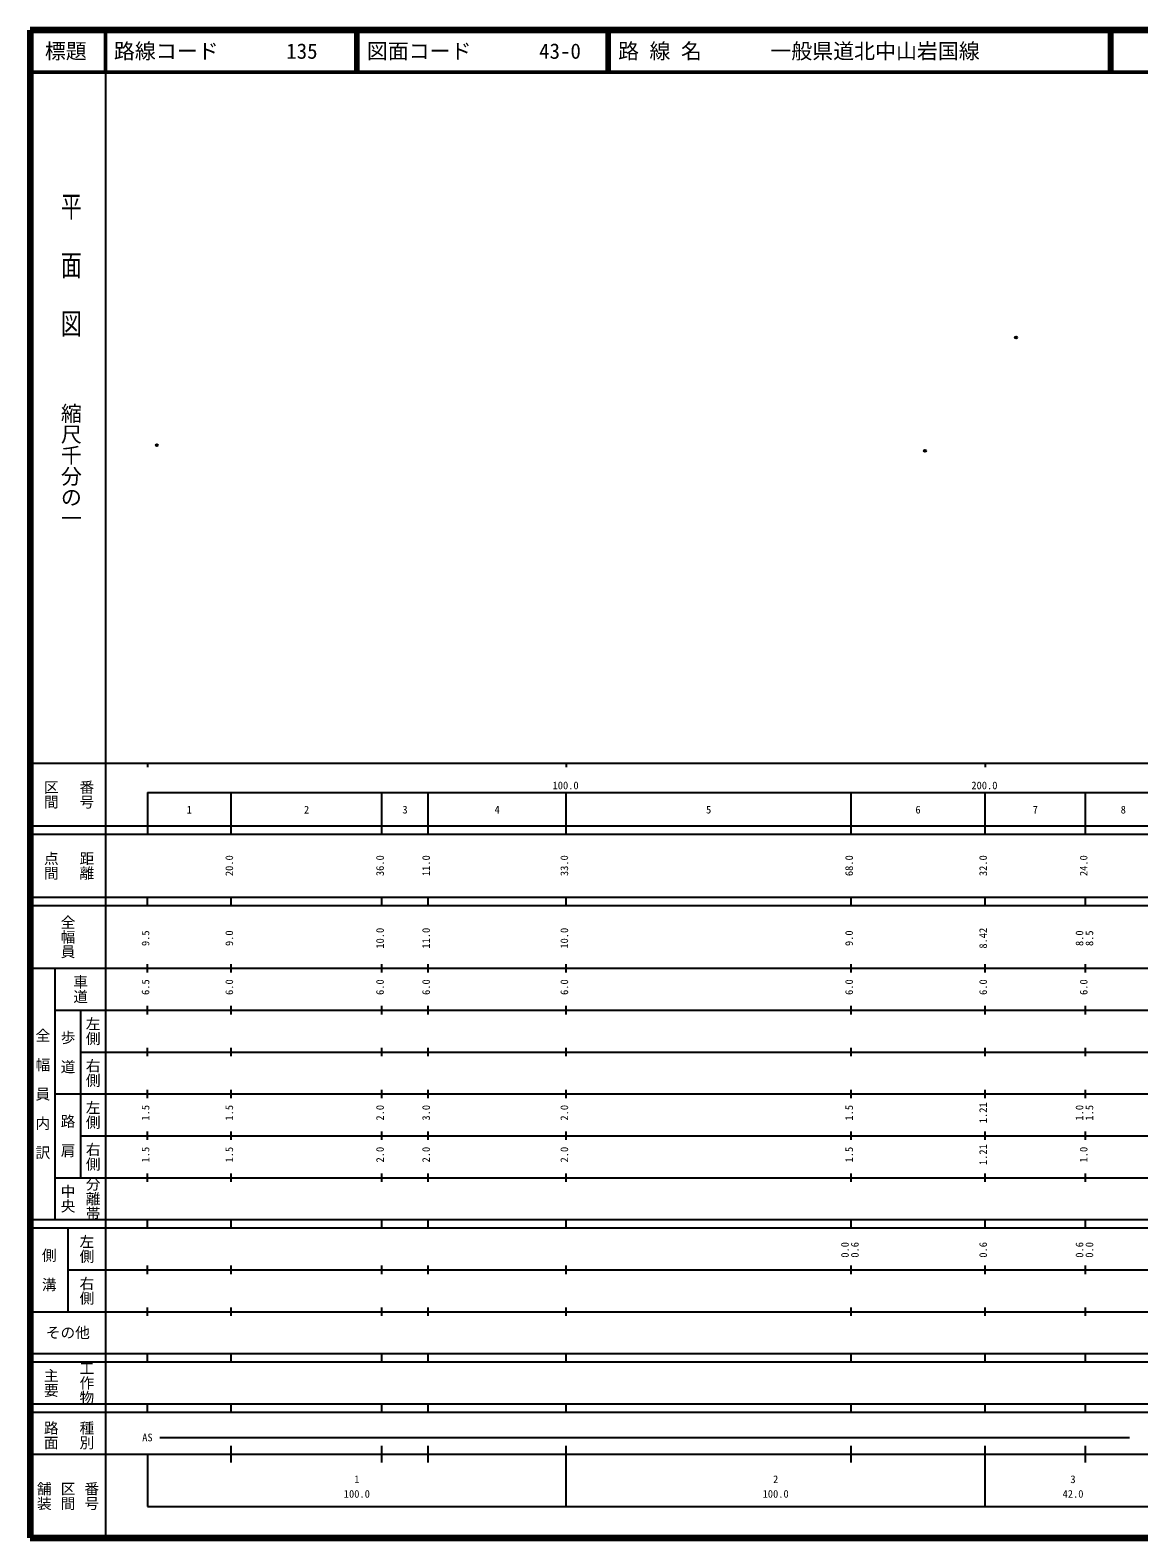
# Model space of a CAD drawing. Units: millimetres on the paper. Extents: x 40 to 680, y 20 to 380.
# Drawn here: x 40 to 304.7, y 20 to 380 of the extents above; entities that cross this region are included whole.
import ezdxf
from ezdxf.enums import TextEntityAlignment as Align

# ---------------------------------------------------------------- set-up
doc = ezdxf.new("R2010")
doc.units = ezdxf.units.MM
doc.header["$PDMODE"] = 32
doc.header["$PDSIZE"] = 0.5
doc.layers.add('M-OTRS', color=6, linetype='Continuous')
doc.layers.add('M-TTL-TXT', color=7, linetype='Continuous')
for name, color, linetype, lineweight in [('M-TTL', 2, 'Continuous', 140), ('M-TTL-BAND', 7, 'Continuous', 25), ('M-TTL-LINE', 7, 'Continuous', 50)]:
    doc.layers.add(name, color=color, linetype=linetype, lineweight=lineweight)
doc.styles.add('@ＭＳ ゴシック', font='')
doc.styles.add('ＭＳ ゴシック', font='')
doc.styles.get('@ＭＳ ゴシック').set_extended_font_data('@MS Gothic')
doc.styles.get('ＭＳ ゴシック').set_extended_font_data('MS Gothic')

msp = doc.modelspace()

# ---------------------------------------------------------------- linework, layer by layer
at = {"layer": 'M-OTRS'}
for p in [(275.393, 306.596), (70.253, 280.922), (253.656, 279.541)]:
    msp.add_point(p, dxfattribs=at)
at = {"layer": 'M-TTL'}
for p, q in [((40, 380), (40, 20)), ((680, 380), (40, 380)), ((40, 20), (680, 20))]:
    msp.add_line(p, q, dxfattribs=at)
at = {"layer": 'M-TTL-BAND'}
for p, q in [((58, 370), (58, 20)), ((40, 205), (579, 205)), ((68, 205), (68, 204)), ((168, 205), (168, 204)), ((268, 205), (268, 204)), ((68, 198), (579, 198)), ((68, 198), (68, 188)), ((88, 188), (88, 198)), ((124, 188), (124, 198)), ((135, 188), (135, 198)), ((168, 188), (168, 198)), ((236, 188), (236, 198)), ((268, 188), (268, 198)), ((292, 188), (292, 198)), ((40, 190), (579, 190)), ((40, 188), (579, 188)), ((40, 173), (579, 173)), ((68, 171), (68, 173)), ((88, 171), (88, 173)), ((124, 171), (124, 173)), ((135, 171), (135, 173)), ((168, 171), (168, 173)), ((236, 171), (236, 173)), ((268, 171), (268, 173)), ((292, 171), (292, 173)), ((40, 171), (579, 171)), ((40, 156), (579, 156)), ((46, 96), (46, 156)), ((68, 155), (68, 157)), ((88, 155), (88, 157)), ((124, 155), (124, 157)), ((135, 155), (135, 157)), ((168, 155), (168, 157)), ((236, 155), (236, 157)), ((268, 155), (268, 157)), ((292, 155), (292, 157)), ((46, 146), (579, 146)), ((52, 146), (52, 106)), ((68, 145), (68, 147)), ((88, 145), (88, 147)), ((124, 145), (124, 147)), ((135, 145), (135, 147)), ((168, 145), (168, 147)), ((236, 145), (236, 147)), ((268, 145), (268, 147)), ((292, 145), (292, 147)), ((68, 135), (68, 137)), ((88, 135), (88, 137)), ((124, 135), (124, 137)), ((135, 135), (135, 137)), ((168, 135), (168, 137)), ((236, 135), (236, 137)), ((268, 135), (268, 137)), ((292, 135), (292, 137)), ((52, 136), (579, 136)), ((46, 126), (579, 126)), ((68, 125), (68, 127)), ((88, 125), (88, 127)), ((124, 125), (124, 127)), ((135, 125), (135, 127)), ((168, 125), (168, 127)), ((236, 125), (236, 127)), ((268, 125), (268, 127)), ((292, 125), (292, 127)), ((52, 116), (579, 116)), ((68, 115), (68, 117)), ((88, 115), (88, 117)), ((124, 115), (124, 117)), ((135, 115), (135, 117)), ((168, 115), (168, 117)), ((236, 115), (236, 117)), ((268, 115), (268, 117)), ((292, 115), (292, 117)), ((46, 106), (579, 106)), ((68, 105), (68, 107)), ((88, 105), (88, 107)), ((124, 105), (124, 107)), ((135, 105), (135, 107)), ((168, 105), (168, 107)), ((236, 105), (236, 107)), ((268, 105), (268, 107)), ((292, 105), (292, 107)), ((40, 96), (579, 96)), ((40, 94), (579, 94)), ((49, 94), (49, 74)), ((68, 94), (68, 96)), ((88, 94), (88, 96)), ((124, 94), (124, 96)), ((135, 94), (135, 96)), ((168, 94), (168, 96)), ((236, 94), (236, 96)), ((268, 94), (268, 96)), ((292, 94), (292, 96)), ((49, 84), (579, 84)), ((68, 83), (68, 85)), ((88, 83), (88, 85)), ((124, 83), (124, 85)), ((135, 83), (135, 85)), ((168, 83), (168, 85)), ((236, 83), (236, 85)), ((268, 83), (268, 85)), ((292, 83), (292, 85)), ((40, 74), (579, 74)), ((68, 73), (68, 75)), ((88, 73), (88, 75)), ((124, 73), (124, 75)), ((135, 73), (135, 75)), ((168, 73), (168, 75)), ((236, 73), (236, 75)), ((268, 73), (268, 75)), ((292, 73), (292, 75)), ((40, 64), (579, 64)), ((40, 62), (579, 62)), ((68, 62), (68, 64)), ((88, 62), (88, 64)), ((124, 62), (124, 64)), ((135, 62), (135, 64)), ((168, 62), (168, 64)), ((236, 62), (236, 64)), ((268, 62), (268, 64)), ((292, 62), (292, 64)), ((40, 52), (579, 52)), ((68, 50), (68, 52)), ((88, 50), (88, 52)), ((124, 50), (124, 52)), ((135, 50), (135, 52)), ((168, 50), (168, 52)), ((236, 50), (236, 52)), ((268, 50), (268, 52)), ((292, 50), (292, 52)), ((40, 50), (579, 50)), ((71, 44), (302.5, 44)), ((40, 40), (579, 40)), ((68, 40), (68, 27.5)), ((88, 38), (88, 42)), ((124, 38), (124, 42)), ((135, 38), (135, 42)), ((168, 27.5), (168, 42)), ((236, 38), (236, 42)), ((268, 27.5), (268, 42)), ((292, 38), (292, 42)), ((68, 27.5), (579, 27.5))]:
    msp.add_line(p, q, dxfattribs=at)
at = {"layer": 'M-TTL-LINE'}
for p, q in [((58, 380), (58, 370)), ((117.75, 380), (117.75, 370)), ((118.25, 380), (118.25, 370)), ((177.75, 380), (177.75, 370)), ((178.25, 380), (178.25, 370)), ((297.75, 380), (297.75, 370)), ((298.25, 380), (298.25, 370)), ((40, 370), (680, 370))]:
    msp.add_line(p, q, dxfattribs=at)

# ---------------------------------------------------------------- texts
at = {"layer": 'M-TTL-BAND', "style": '@ＭＳ ゴシック', "width": 1.4}
msp.add_text('平  面  図', height=3.666, rotation=270, dxfattribs=at).set_placement((49.777, 306.475), align=Align.MIDDLE_RIGHT)
at = {"layer": 'M-TTL-BAND', "style": '@ＭＳ ゴシック'}
msp.add_text('縮尺千分の一', height=3.666, rotation=270, dxfattribs=at).set_placement((49.777, 261.03), align=Align.MIDDLE_RIGHT)
for s, p in [('区間', (45, 197.5)), ('番号', (53.5, 197.5)), ('点間', (45, 180.5)), ('距離', (53.5, 180.5)), ('全幅員', (49, 163.5)), ('車道', (52, 151)), ('左側', (55, 141)), ('全\u3000幅\u3000員\u3000内\u3000訳', (43, 126)), ('歩\u3000道', (49, 136)), ('右側', (55, 131)), ('左側', (55, 121)), ('路\u3000肩', (49, 116)), ('右側', (55, 111)), ('分離帯', (55, 101)), ('中央', (49, 101)), ('左側', (53.5, 89)), ('側\u3000溝', (44.5, 84)), ('右側', (53.5, 79)), ('工作物', (53.5, 57)), ('主要', (45, 57)), ('路面', (45, 44.5)), ('種別', (53.5, 44.5)), ('舗装', (43.333, 30)), ('区間', (49, 30)), ('番号', (54.667, 30))]:
    msp.add_text(s, height=2.566, rotation=270, dxfattribs=at).set_placement(p, align=Align.MIDDLE_CENTER)
at = {"layer": 'M-TTL-BAND', "style": 'ＭＳ ゴシック'}
for s, p in [('100.0', (167.844, 198.195)), ('200.0', (267.844, 198.195)), ('1', (78, 192.405)), ('2', (106, 192.405)), ('3', (129.5, 192.405)), ('4', (151.5, 192.405)), ('5', (202, 192.405)), ('6', (252, 192.405)), ('7', (280, 192.405)), ('8', (301, 192.405)), ('AS', (68, 42.5)), ('1', (118, 32.523)), ('2', (218, 32.523)), ('3', (289, 32.523)), ('100.0', (118, 29.033)), ('100.0', (218, 29.033)), ('42.0', (289, 29.033))]:
    msp.add_text(s, height=1.833, dxfattribs=at).set_placement(p, align=Align.BOTTOM_CENTER)
for s, p in [('20.0', (89, 180.5)), ('36.0', (125, 180.5)), ('11.0', (136, 180.5)), ('33.0', (169, 180.5)), ('68.0', (237, 180.5)), ('32.0', (269, 180.5)), ('24.0', (293, 180.5)), ('9.5', (69, 163.174)), ('9.0', (89, 163.174)), ('10.0', (125, 163.174)), ('11.0', (136, 163.174)), ('10.0', (169, 163.174)), ('9.0', (237, 163.174)), ('8.42', (269, 163.174)), ('8.0', (292, 163.174)), ('8.5', (294.37, 163.174)), ('6.5', (69, 151.5)), ('6.0', (89, 151.5)), ('6.0', (125, 151.5)), ('6.0', (136, 151.5)), ('6.0', (169, 151.5)), ('6.0', (237, 151.5)), ('6.0', (269, 151.5)), ('6.0', (293, 151.5)), ('1.5', (69, 121.5)), ('1.5', (89, 121.5)), ('2.0', (125, 121.5)), ('3.0', (136, 121.5)), ('2.0', (169, 121.5)), ('1.5', (237, 121.5)), ('1.21', (269, 121.5)), ('1.0', (292, 121.5)), ('1.5', (294.37, 121.5)), ('1.5', (69, 111.5)), ('1.5', (89, 111.5)), ('2.0', (125, 111.5)), ('2.0', (136, 111.5)), ('2.0', (169, 111.5)), ('1.5', (237, 111.5)), ('1.21', (269, 111.5)), ('1.0', (293, 111.5)), ('0.0', (236, 88.764)), ('0.6', (238.37, 88.764)), ('0.6', (269, 88.764)), ('0.6', (292, 88.764)), ('0.0', (294.37, 88.764))]:
    msp.add_text(s, height=1.833, rotation=90, dxfattribs=at).set_placement(p, align=Align.BOTTOM_CENTER)
msp.add_text('その他', height=2.566, dxfattribs=at).set_placement((49, 69), align=Align.MIDDLE_CENTER)
at = {"layer": 'M-TTL-TXT', "style": 'ＭＳ ゴシック'}
msp.add_text('標題', height=3.666, dxfattribs=at).set_placement((48.5, 375), align=Align.MIDDLE_CENTER)
for s, p in [('路線コード', (60, 375)), ('135', (101.142, 375)), ('図面コード', (120.38, 375)), ('43-0', (161.521, 375)), ('路 線 名', (180.38, 375)), ('一般県道北中山岩国線', (216.734, 375))]:
    msp.add_text(s, height=3.666, dxfattribs=at).set_placement(p, align=Align.MIDDLE_LEFT)

doc.saveas('drawing.dxf')
